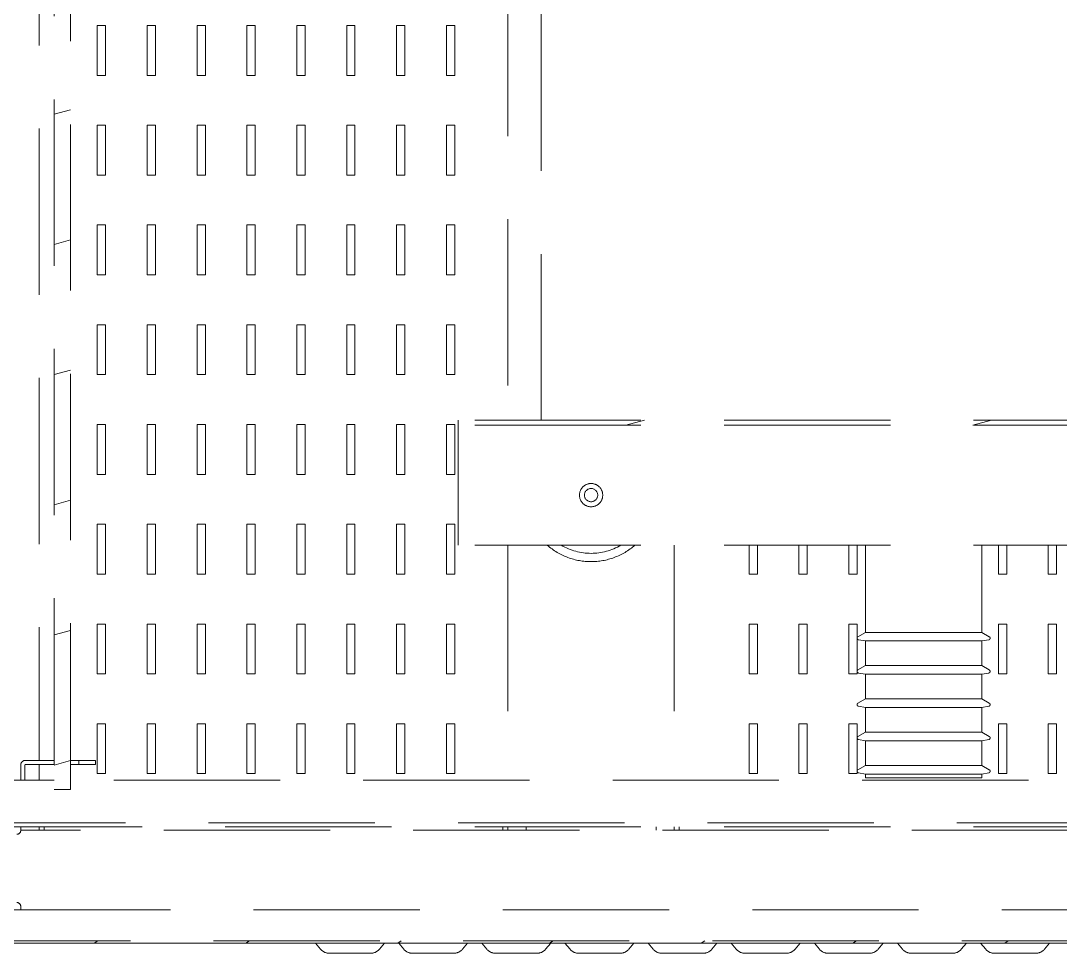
# Model space of a CAD drawing. Extents: x 3213259 to 3716512, y 332899 to 392399.
# Drawn here: x 3510354 to 3511136, y 362632 to 363333 of the extents above; entities that cross this region are included whole.
import ezdxf

# ---------------------------------------------------------------- set-up
doc = ezdxf.new("R2010")
doc.units = 0
doc.header["$LTSCALE"] = 1000
doc.header["$MEASUREMENT"] = 0
doc.linetypes.add('HIDDEN', pattern=[0.375, 0.25, -0.125])
doc.layers.add('02___PRT_ALL_AXES', color=7, linetype='Continuous')

# ---------------------------------------------------------------- blocks, each defined once
blk = doc.blocks.new('接地电阻3')
at = {"color": 5, "linetype": 'HIDDEN', "lineweight": 0, "ltscale": 0.5}
for p, q in [((193295.83, -74484.6), (193292.01, -74489.17)), ((193302.07, -74481.67), (193333.71, -74481.67)), ((193339.95, -74484.6), (193343.77, -74489.17)), ((193358.33, -74484.6), (193354.51, -74489.17)), ((193364.57, -74481.67), (193396.21, -74481.67)), ((193402.45, -74484.6), (193406.27, -74489.17)), ((193420.83, -74484.6), (193417.01, -74489.17)), ((193427.07, -74481.67), (193458.71, -74481.67)), ((193464.95, -74484.6), (193468.77, -74489.17)), ((193483.33, -74484.6), (193479.51, -74489.17)), ((193489.57, -74481.67), (193521.21, -74481.67)), ((193527.45, -74484.6), (193531.27, -74489.17)), ((193545.83, -74484.6), (193542.01, -74489.17)), ((193552.07, -74481.67), (193583.71, -74481.67)), ((193589.95, -74484.6), (193593.77, -74489.17)), ((193608.33, -74484.6), (193604.51, -74489.17)), ((193614.57, -74481.67), (193646.21, -74481.67)), ((193652.45, -74484.6), (193656.27, -74489.17)), ((193670.83, -74484.6), (193667.01, -74489.17)), ((193677.07, -74481.67), (193708.71, -74481.67)), ((193714.95, -74484.6), (193718.77, -74489.17)), ((193733.33, -74484.6), (193729.51, -74489.17)), ((193739.57, -74481.67), (193771.21, -74481.67)), ((193777.45, -74484.6), (193781.27, -74489.17)), ((193795.83, -74484.6), (193792.01, -74489.17)), ((193802.07, -74481.67), (193833.71, -74481.67)), ((193839.95, -74484.6), (193843.77, -74489.17)), ((194136.61, -74489.17), (192636.61, -74489.17)), ((192636.61, -74489.17), (194136.61, -74489.17)), ((194107.89, -74489.17), (192665.39, -74489.17)), ((194107.89, -74489.17), (192665.39, -74489.17)), ((194107.89, -74491.05), (192665.39, -74491.05)), ((194107.89, -74491.05), (192665.39, -74491.05)), ((193322.99, -74491.05), (193325.67, -74489.17)), ((193437.08, -74491.05), (193439.76, -74489.17)), ((193551.17, -74491.05), (193553.85, -74489.17)), ((193665.26, -74491.05), (193667.93, -74489.17)), ((193779.34, -74491.05), (193782.02, -74489.17)), ((193893.43, -74491.05), (193896.11, -74489.17)), ((194007.52, -74491.05), (194010.2, -74489.17)), ((192640.39, -74514.17), (194132.89, -74514.17)), ((194065.39, -74514.17), (194065.39, -74516.67)), ((194111.64, -74514.17), (194065.39, -74514.17)), ((194065.39, -74514.17), (194065.39, -74516.67)), ((192661.64, -74576.67), (194111.64, -74576.67)), ((192674.14, -74579.8), (194099.14, -74579.8)), ((192707.89, -74574.17), (194065.39, -74574.17)), ((193570.39, -74574.17), (193570.39, -74576.67)), ((193574.14, -74574.17), (193574.14, -74576.67)), ((193587.77, -74576.67), (193587.77, -74574.17)), ((193685.51, -74576.67), (193685.51, -74574.17)), ((193699.14, -74576.67), (193699.14, -74574.17)), ((193702.89, -74576.67), (193702.89, -74574.17)), ((194047.89, -74574.17), (194047.89, -74576.67)), ((194051.64, -74574.17), (194051.64, -74576.67)), ((194065.39, -74574.17), (194065.39, -74576.67)), ((194065.39, -74574.17), (194065.39, -74576.67)), ((194065.39, -74576.67), (194111.64, -74576.67)), ((194027.89, -74604.8), (194027.89, -75873.55)), ((194040.39, -74604.8), (194027.89, -74604.8)), ((194040.39, -74604.8), (194027.89, -74604.8)), ((194027.89, -74604.8), (194027.89, -75873.55)), ((194040.39, -75873.55), (194040.39, -74604.8)), ((194040.39, -75873.55), (194040.39, -74604.8)), ((192745.39, -74611.67), (194027.89, -74611.67)), ((193286.64, -74654.17), (193286.64, -74616.67)), ((193286.64, -74616.67), (193292.89, -74616.67)), ((193292.89, -74616.67), (193292.89, -74654.17)), ((193324.14, -74654.17), (193324.14, -74616.67)), ((193324.14, -74616.67), (193330.39, -74616.67)), ((193330.39, -74616.67), (193330.39, -74654.17)), ((193337.67, -74617.32), (193342.89, -74616.4)), ((193342.89, -74613.55), (193342.89, -74616.4)), ((193430.39, -74616.4), (193342.89, -74616.4)), ((193430.39, -74613.55), (193430.39, -74616.4)), ((193435.61, -74617.32), (193430.39, -74616.4)), ((193436.64, -74654.17), (193436.64, -74616.67)), ((193436.64, -74616.67), (193442.89, -74616.67)), ((193442.89, -74616.67), (193442.89, -74654.17)), ((193474.14, -74654.17), (193474.14, -74616.67)), ((193474.14, -74616.67), (193480.39, -74616.67)), ((193480.39, -74616.67), (193480.39, -74654.17)), ((193511.64, -74654.17), (193511.64, -74616.67)), ((193511.64, -74616.67), (193517.89, -74616.67)), ((193517.89, -74616.67), (193517.89, -74654.17)), ((193574.14, -74788.55), (193574.14, -74611.67)), ((193699.14, -74788.55), (193699.14, -74611.67)), ((193739.14, -74654.17), (193739.14, -74616.67)), ((193739.14, -74616.67), (193745.39, -74616.67)), ((193745.39, -74616.67), (193745.39, -74654.17)), ((193776.64, -74654.17), (193776.64, -74616.67)), ((193776.64, -74616.67), (193782.89, -74616.67)), ((193782.89, -74616.67), (193782.89, -74654.17)), ((193814.14, -74654.17), (193814.14, -74616.67)), ((193814.14, -74616.67), (193820.39, -74616.67)), ((193820.39, -74616.67), (193820.39, -74654.17)), ((193851.64, -74654.17), (193851.64, -74616.67)), ((193851.64, -74616.67), (193857.89, -74616.67)), ((193857.89, -74616.67), (193857.89, -74654.17)), ((193889.14, -74654.17), (193889.14, -74616.67)), ((193889.14, -74616.67), (193895.39, -74616.67)), ((193895.39, -74616.67), (193895.39, -74654.17)), ((193926.64, -74654.17), (193926.64, -74616.67)), ((193926.64, -74616.67), (193932.89, -74616.67)), ((193932.89, -74616.67), (193932.89, -74654.17)), ((193964.14, -74654.17), (193964.14, -74616.67)), ((193964.14, -74616.67), (193970.39, -74616.67)), ((193970.39, -74616.67), (193970.39, -74654.17)), ((194001.64, -74654.17), (194001.64, -74616.67)), ((194001.64, -74616.67), (194007.89, -74616.67)), ((194007.89, -74616.67), (194007.89, -74654.17)), ((194040.39, -74611.67), (194099.14, -74611.67)), ((194051.64, -74623.55), (194051.64, -74611.67)), ((194062.26, -74623.17), (194062.26, -74611.67)), ((194065.39, -74623.17), (194065.39, -74611.67)), ((193342.89, -74622.88), (193337.26, -74619.63)), ((193342.89, -74622.88), (193342.89, -74641.4)), ((193430.39, -74622.88), (193342.89, -74622.88)), ((193430.39, -74622.88), (193436.01, -74619.63)), ((193430.39, -74622.88), (193430.39, -74641.4)), ((194009.14, -74626.67), (194009.14, -74623.55)), ((194009.14, -74623.55), (194027.89, -74623.55)), ((194009.14, -74626.67), (194027.89, -74626.67)), ((194021.64, -74626.67), (194021.64, -74623.55)), ((194040.39, -74623.15), (194027.89, -74626.5)), ((194040.39, -74623.55), (194061.89, -74623.55)), ((194040.39, -74626.67), (194061.89, -74626.67)), ((194051.64, -75851.67), (194051.64, -74626.67)), ((193337.67, -74642.32), (193342.89, -74641.4)), ((193430.39, -74641.4), (193342.89, -74641.4)), ((193435.61, -74642.32), (193430.39, -74641.4)), ((193342.89, -74647.88), (193337.26, -74644.63)), ((193342.89, -74647.88), (193342.89, -74666.4)), ((193430.39, -74647.88), (193342.89, -74647.88)), ((193430.39, -74647.88), (193436.01, -74644.63)), ((193430.39, -74647.88), (193430.39, -74666.4)), ((193292.89, -74654.17), (193286.64, -74654.17)), ((193330.39, -74654.17), (193324.14, -74654.17)), ((193442.89, -74654.17), (193436.64, -74654.17)), ((193480.39, -74654.17), (193474.14, -74654.17)), ((193517.89, -74654.17), (193511.64, -74654.17)), ((193745.39, -74654.17), (193739.14, -74654.17)), ((193782.89, -74654.17), (193776.64, -74654.17)), ((193820.39, -74654.17), (193814.14, -74654.17)), ((193857.89, -74654.17), (193851.64, -74654.17)), ((193895.39, -74654.17), (193889.14, -74654.17)), ((193932.89, -74654.17), (193926.64, -74654.17)), ((193970.39, -74654.17), (193964.14, -74654.17)), ((194007.89, -74654.17), (194001.64, -74654.17)), ((193342.89, -74672.88), (193337.26, -74669.63)), ((193337.67, -74667.32), (193342.89, -74666.4)), ((193430.39, -74666.4), (193342.89, -74666.4)), ((193342.89, -74672.88), (193342.89, -74691.4)), ((193430.39, -74672.88), (193342.89, -74672.88)), ((193435.61, -74667.32), (193430.39, -74666.4)), ((193430.39, -74672.88), (193436.01, -74669.63)), ((193430.39, -74672.88), (193430.39, -74691.4)), ((193286.64, -74729.17), (193286.64, -74691.67)), ((193286.64, -74691.67), (193292.89, -74691.67)), ((193292.89, -74691.67), (193292.89, -74729.17)), ((193324.14, -74729.17), (193324.14, -74691.67)), ((193324.14, -74691.67), (193330.39, -74691.67)), ((193330.39, -74691.67), (193330.39, -74729.17)), ((193342.89, -74697.88), (193337.26, -74694.63)), ((193337.67, -74692.32), (193342.89, -74691.4)), ((193430.39, -74691.4), (193342.89, -74691.4)), ((193435.61, -74692.32), (193430.39, -74691.4)), ((193430.39, -74697.88), (193436.01, -74694.63)), ((193436.64, -74729.17), (193436.64, -74691.67)), ((193436.64, -74691.67), (193442.89, -74691.67)), ((193442.89, -74691.67), (193442.89, -74729.17)), ((193474.14, -74729.17), (193474.14, -74691.67)), ((193474.14, -74691.67), (193480.39, -74691.67)), ((193480.39, -74691.67), (193480.39, -74729.17)), ((193511.64, -74729.17), (193511.64, -74691.67)), ((193511.64, -74691.67), (193517.89, -74691.67)), ((193517.89, -74691.67), (193517.89, -74729.17)), ((193739.14, -74729.17), (193739.14, -74691.67)), ((193739.14, -74691.67), (193745.39, -74691.67)), ((193745.39, -74691.67), (193745.39, -74729.17)), ((193776.64, -74729.17), (193776.64, -74691.67)), ((193776.64, -74691.67), (193782.89, -74691.67)), ((193782.89, -74691.67), (193782.89, -74729.17)), ((193814.14, -74729.17), (193814.14, -74691.67)), ((193814.14, -74691.67), (193820.39, -74691.67)), ((193820.39, -74691.67), (193820.39, -74729.17)), ((193851.64, -74729.17), (193851.64, -74691.67)), ((193851.64, -74691.67), (193857.89, -74691.67)), ((193857.89, -74691.67), (193857.89, -74729.17)), ((193889.14, -74729.17), (193889.14, -74691.67)), ((193889.14, -74691.67), (193895.39, -74691.67)), ((193895.39, -74691.67), (193895.39, -74729.17)), ((193926.64, -74729.17), (193926.64, -74691.67)), ((193926.64, -74691.67), (193932.89, -74691.67)), ((193932.89, -74691.67), (193932.89, -74729.17)), ((193964.14, -74729.17), (193964.14, -74691.67)), ((193964.14, -74691.67), (193970.39, -74691.67)), ((193970.39, -74691.67), (193970.39, -74729.17)), ((194001.64, -74729.17), (194001.64, -74691.67)), ((194001.64, -74691.67), (194007.89, -74691.67)), ((194007.89, -74691.67), (194007.89, -74729.17)), ((193342.89, -74697.88), (193342.89, -74716.4)), ((193430.39, -74697.88), (193342.89, -74697.88)), ((193430.39, -74697.88), (193430.39, -74716.4)), ((193342.89, -74722.88), (193337.26, -74719.63)), ((193337.67, -74717.32), (193342.89, -74716.4)), ((193430.39, -74716.4), (193342.89, -74716.4)), ((193435.61, -74717.32), (193430.39, -74716.4)), ((193430.39, -74722.88), (193436.01, -74719.63)), ((193342.89, -74722.88), (193342.89, -74788.55)), ((193430.39, -74722.88), (193342.89, -74722.88)), ((193430.39, -74722.88), (193430.39, -74788.55)), ((194040.39, -74721), (194027.89, -74724.35)), ((193292.89, -74729.17), (193286.64, -74729.17)), ((193330.39, -74729.17), (193324.14, -74729.17)), ((193442.89, -74729.17), (193436.64, -74729.17)), ((193480.39, -74729.17), (193474.14, -74729.17)), ((193517.89, -74729.17), (193511.64, -74729.17)), ((193745.39, -74729.17), (193739.14, -74729.17)), ((193782.89, -74729.17), (193776.64, -74729.17)), ((193820.39, -74729.17), (193814.14, -74729.17)), ((193857.89, -74729.17), (193851.64, -74729.17)), ((193895.39, -74729.17), (193889.14, -74729.17)), ((193932.89, -74729.17), (193926.64, -74729.17)), ((193970.39, -74729.17), (193964.14, -74729.17)), ((194007.89, -74729.17), (194001.64, -74729.17)), ((193286.64, -74788.55), (193286.64, -74766.67)), ((193286.64, -74766.67), (193292.89, -74766.67)), ((193292.89, -74766.67), (193292.89, -74788.55)), ((193324.14, -74788.55), (193324.14, -74766.67)), ((193324.14, -74766.67), (193330.39, -74766.67)), ((193330.39, -74766.67), (193330.39, -74788.55)), ((193436.64, -74788.55), (193436.64, -74766.67)), ((193436.64, -74766.67), (193442.89, -74766.67)), ((193442.89, -74766.67), (193442.89, -74788.55)), ((193474.14, -74788.55), (193474.14, -74766.67)), ((193474.14, -74766.67), (193480.39, -74766.67)), ((193480.39, -74766.67), (193480.39, -74788.55)), ((193511.64, -74788.55), (193511.64, -74766.67)), ((193511.64, -74766.67), (193517.89, -74766.67)), ((193517.89, -74766.67), (193517.89, -74788.55)), ((193739.14, -74804.17), (193739.14, -74766.67)), ((193739.14, -74766.67), (193745.39, -74766.67)), ((193745.39, -74766.67), (193745.39, -74804.17)), ((193776.64, -74804.17), (193776.64, -74766.67)), ((193776.64, -74766.67), (193782.89, -74766.67)), ((193782.89, -74766.67), (193782.89, -74804.17)), ((193814.14, -74804.17), (193814.14, -74766.67)), ((193814.14, -74766.67), (193820.39, -74766.67)), ((193820.39, -74766.67), (193820.39, -74804.17)), ((193851.64, -74804.17), (193851.64, -74766.67)), ((193851.64, -74766.67), (193857.89, -74766.67)), ((193857.89, -74766.67), (193857.89, -74804.17)), ((193889.14, -74804.17), (193889.14, -74766.67)), ((193889.14, -74766.67), (193895.39, -74766.67)), ((193895.39, -74766.67), (193895.39, -74804.17)), ((193926.64, -74804.17), (193926.64, -74766.67)), ((193926.64, -74766.67), (193932.89, -74766.67)), ((193932.89, -74766.67), (193932.89, -74804.17)), ((193964.14, -74804.17), (193964.14, -74766.67)), ((193964.14, -74766.67), (193970.39, -74766.67)), ((193970.39, -74766.67), (193970.39, -74804.17)), ((194001.64, -74804.17), (194001.64, -74766.67)), ((194001.64, -74766.67), (194007.89, -74766.67)), ((194007.89, -74766.67), (194007.89, -74804.17)), ((193036.64, -74788.55), (193736.64, -74788.55)), ((193736.64, -74788.55), (193736.64, -74882.3)), ((193745.39, -74804.17), (193739.14, -74804.17)), ((193782.89, -74804.17), (193776.64, -74804.17)), ((193820.39, -74804.17), (193814.14, -74804.17)), ((193857.89, -74804.17), (193851.64, -74804.17)), ((193895.39, -74804.17), (193889.14, -74804.17)), ((193932.89, -74804.17), (193926.64, -74804.17)), ((193970.39, -74804.17), (193964.14, -74804.17)), ((194007.89, -74804.17), (194001.64, -74804.17)), ((194040.39, -74818.86), (194027.89, -74822.21)), ((193739.14, -74879.17), (193739.14, -74841.67)), ((193739.14, -74841.67), (193745.39, -74841.67)), ((193745.39, -74841.67), (193745.39, -74879.17)), ((193776.64, -74879.17), (193776.64, -74841.67)), ((193776.64, -74841.67), (193782.89, -74841.67)), ((193782.89, -74841.67), (193782.89, -74879.17)), ((193814.14, -74879.17), (193814.14, -74841.67)), ((193814.14, -74841.67), (193820.39, -74841.67)), ((193820.39, -74841.67), (193820.39, -74879.17)), ((193851.64, -74879.17), (193851.64, -74841.67)), ((193851.64, -74841.67), (193857.89, -74841.67)), ((193857.89, -74841.67), (193857.89, -74879.17)), ((193889.14, -74879.17), (193889.14, -74841.67)), ((193889.14, -74841.67), (193895.39, -74841.67)), ((193895.39, -74841.67), (193895.39, -74879.17)), ((193926.64, -74879.17), (193926.64, -74841.67)), ((193926.64, -74841.67), (193932.89, -74841.67)), ((193932.89, -74841.67), (193932.89, -74879.17)), ((193964.14, -74879.17), (193964.14, -74841.67)), ((193964.14, -74841.67), (193970.39, -74841.67)), ((193970.39, -74841.67), (193970.39, -74879.17)), ((194001.64, -74879.17), (194001.64, -74841.67)), ((194001.64, -74841.67), (194007.89, -74841.67)), ((194007.89, -74841.67), (194007.89, -74879.17)), ((193036.64, -74878.55), (193736.64, -74878.55)), ((193036.64, -74878.55), (193736.64, -74878.55)), ((193036.64, -74882.3), (193736.64, -74882.3)), ((193036.64, -74882.3), (193736.64, -74882.3)), ((193349.52, -74878.55), (193335.52, -74882.3)), ((193610.42, -74878.55), (193596.43, -74882.3)), ((193699.14, -75596.05), (193699.14, -74882.3)), ((193736.64, -74878.55), (193736.64, -74882.3)), ((193745.39, -74879.17), (193739.14, -74879.17)), ((193782.89, -74879.17), (193776.64, -74879.17)), ((193820.39, -74879.17), (193814.14, -74879.17)), ((193857.89, -74879.17), (193851.64, -74879.17)), ((193895.39, -74879.17), (193889.14, -74879.17)), ((193932.89, -74879.17), (193926.64, -74879.17)), ((193970.39, -74879.17), (193964.14, -74879.17)), ((194007.89, -74879.17), (194001.64, -74879.17)), ((193739.14, -74954.17), (193739.14, -74916.67)), ((193739.14, -74916.67), (193745.39, -74916.67)), ((193745.39, -74916.67), (193745.39, -74954.17)), ((193776.64, -74954.17), (193776.64, -74916.67)), ((193776.64, -74916.67), (193782.89, -74916.67)), ((193782.89, -74916.67), (193782.89, -74954.17)), ((193814.14, -74954.17), (193814.14, -74916.67)), ((193814.14, -74916.67), (193820.39, -74916.67)), ((193820.39, -74916.67), (193820.39, -74954.17)), ((193851.64, -74954.17), (193851.64, -74916.67)), ((193851.64, -74916.67), (193857.89, -74916.67)), ((193857.89, -74916.67), (193857.89, -74954.17)), ((193889.14, -74954.17), (193889.14, -74916.67)), ((193889.14, -74916.67), (193895.39, -74916.67)), ((193895.39, -74916.67), (193895.39, -74954.17)), ((193926.64, -74954.17), (193926.64, -74916.67)), ((193926.64, -74916.67), (193932.89, -74916.67)), ((193932.89, -74916.67), (193932.89, -74954.17)), ((193964.14, -74954.17), (193964.14, -74916.67)), ((193964.14, -74916.67), (193970.39, -74916.67)), ((193970.39, -74916.67), (193970.39, -74954.17)), ((194001.64, -74954.17), (194001.64, -74916.67)), ((194001.64, -74916.67), (194007.89, -74916.67)), ((194007.89, -74916.67), (194007.89, -74954.17)), ((194040.39, -74916.71), (194027.89, -74920.06)), ((193745.39, -74954.17), (193739.14, -74954.17)), ((193782.89, -74954.17), (193776.64, -74954.17)), ((193820.39, -74954.17), (193814.14, -74954.17)), ((193857.89, -74954.17), (193851.64, -74954.17)), ((193895.39, -74954.17), (193889.14, -74954.17)), ((193932.89, -74954.17), (193926.64, -74954.17)), ((193970.39, -74954.17), (193964.14, -74954.17)), ((194007.89, -74954.17), (194001.64, -74954.17)), ((193739.14, -75029.17), (193739.14, -74991.67)), ((193739.14, -74991.67), (193745.39, -74991.67)), ((193745.39, -74991.67), (193745.39, -75029.17)), ((193776.64, -75029.17), (193776.64, -74991.67)), ((193776.64, -74991.67), (193782.89, -74991.67)), ((193782.89, -74991.67), (193782.89, -75029.17)), ((193814.14, -75029.17), (193814.14, -74991.67)), ((193814.14, -74991.67), (193820.39, -74991.67)), ((193820.39, -74991.67), (193820.39, -75029.17)), ((193851.64, -75029.17), (193851.64, -74991.67)), ((193851.64, -74991.67), (193857.89, -74991.67)), ((193857.89, -74991.67), (193857.89, -75029.17)), ((193889.14, -75029.17), (193889.14, -74991.67)), ((193889.14, -74991.67), (193895.39, -74991.67)), ((193895.39, -74991.67), (193895.39, -75029.17)), ((193926.64, -75029.17), (193926.64, -74991.67)), ((193926.64, -74991.67), (193932.89, -74991.67)), ((193932.89, -74991.67), (193932.89, -75029.17)), ((193964.14, -75029.17), (193964.14, -74991.67)), ((193964.14, -74991.67), (193970.39, -74991.67)), ((193970.39, -74991.67), (193970.39, -75029.17)), ((194001.64, -75029.17), (194001.64, -74991.67)), ((194001.64, -74991.67), (194007.89, -74991.67)), ((194007.89, -74991.67), (194007.89, -75029.17)), ((194040.39, -75014.57), (194027.89, -75017.92)), ((193745.39, -75029.17), (193739.14, -75029.17)), ((193782.89, -75029.17), (193776.64, -75029.17)), ((193820.39, -75029.17), (193814.14, -75029.17)), ((193857.89, -75029.17), (193851.64, -75029.17)), ((193895.39, -75029.17), (193889.14, -75029.17)), ((193932.89, -75029.17), (193926.64, -75029.17)), ((193970.39, -75029.17), (193964.14, -75029.17)), ((194007.89, -75029.17), (194001.64, -75029.17)), ((193739.14, -75104.17), (193739.14, -75066.67)), ((193739.14, -75066.67), (193745.39, -75066.67)), ((193745.39, -75066.67), (193745.39, -75104.17)), ((193776.64, -75104.17), (193776.64, -75066.67)), ((193776.64, -75066.67), (193782.89, -75066.67)), ((193782.89, -75066.67), (193782.89, -75104.17)), ((193814.14, -75104.17), (193814.14, -75066.67)), ((193814.14, -75066.67), (193820.39, -75066.67)), ((193820.39, -75066.67), (193820.39, -75104.17)), ((193851.64, -75104.17), (193851.64, -75066.67)), ((193851.64, -75066.67), (193857.89, -75066.67)), ((193857.89, -75066.67), (193857.89, -75104.17)), ((193889.14, -75104.17), (193889.14, -75066.67)), ((193889.14, -75066.67), (193895.39, -75066.67)), ((193895.39, -75066.67), (193895.39, -75104.17)), ((193926.64, -75104.17), (193926.64, -75066.67)), ((193926.64, -75066.67), (193932.89, -75066.67)), ((193932.89, -75066.67), (193932.89, -75104.17)), ((193964.14, -75104.17), (193964.14, -75066.67)), ((193964.14, -75066.67), (193970.39, -75066.67)), ((193970.39, -75066.67), (193970.39, -75104.17)), ((194001.64, -75104.17), (194001.64, -75066.67)), ((194001.64, -75066.67), (194007.89, -75066.67)), ((194007.89, -75066.67), (194007.89, -75104.17)), ((193745.39, -75104.17), (193739.14, -75104.17)), ((193782.89, -75104.17), (193776.64, -75104.17)), ((193820.39, -75104.17), (193814.14, -75104.17)), ((193857.89, -75104.17), (193851.64, -75104.17)), ((193895.39, -75104.17), (193889.14, -75104.17)), ((193932.89, -75104.17), (193926.64, -75104.17)), ((193970.39, -75104.17), (193964.14, -75104.17)), ((194007.89, -75104.17), (194001.64, -75104.17)), ((194040.39, -75112.42), (194027.89, -75115.77)), ((193739.14, -75179.17), (193739.14, -75141.67)), ((193739.14, -75141.67), (193745.39, -75141.67)), ((193745.39, -75141.67), (193745.39, -75179.17)), ((193776.64, -75179.17), (193776.64, -75141.67)), ((193776.64, -75141.67), (193782.89, -75141.67)), ((193782.89, -75141.67), (193782.89, -75179.17)), ((193814.14, -75179.17), (193814.14, -75141.67)), ((193814.14, -75141.67), (193820.39, -75141.67)), ((193820.39, -75141.67), (193820.39, -75179.17)), ((193851.64, -75179.17), (193851.64, -75141.67)), ((193851.64, -75141.67), (193857.89, -75141.67)), ((193857.89, -75141.67), (193857.89, -75179.17)), ((193889.14, -75179.17), (193889.14, -75141.67)), ((193889.14, -75141.67), (193895.39, -75141.67)), ((193895.39, -75141.67), (193895.39, -75179.17)), ((193926.64, -75179.17), (193926.64, -75141.67)), ((193926.64, -75141.67), (193932.89, -75141.67)), ((193932.89, -75141.67), (193932.89, -75179.17)), ((193964.14, -75179.17), (193964.14, -75141.67)), ((193964.14, -75141.67), (193970.39, -75141.67)), ((193970.39, -75141.67), (193970.39, -75179.17)), ((194001.64, -75179.17), (194001.64, -75141.67)), ((194001.64, -75141.67), (194007.89, -75141.67)), ((194007.89, -75141.67), (194007.89, -75179.17)), ((193745.39, -75179.17), (193739.14, -75179.17)), ((193782.89, -75179.17), (193776.64, -75179.17)), ((193820.39, -75179.17), (193814.14, -75179.17)), ((193857.89, -75179.17), (193851.64, -75179.17)), ((193895.39, -75179.17), (193889.14, -75179.17)), ((193932.89, -75179.17), (193926.64, -75179.17)), ((193970.39, -75179.17), (193964.14, -75179.17)), ((194007.89, -75179.17), (194001.64, -75179.17))]:
    blk.add_line(p, q, dxfattribs=at)
blk.add_circle((193636.64, -74826.05), 5, dxfattribs=at)
for centre, radius, start, end in [((193302.07, -74489.8), 8.12, 90, 140.19443), ((193333.71, -74489.8), 8.12, 39.80557, 90), ((193364.57, -74489.8), 8.12, 90, 140.19443), ((193396.21, -74489.8), 8.12, 39.80557, 90), ((193427.07, -74489.8), 8.12, 90, 140.19443), ((193458.71, -74489.8), 8.12, 39.80557, 90), ((193489.57, -74489.8), 8.12, 90, 140.19443), ((193521.21, -74489.8), 8.12, 39.80557, 90), ((193552.07, -74489.8), 8.12, 90, 140.19443), ((193583.71, -74489.8), 8.12, 39.80557, 90), ((193614.57, -74489.8), 8.12, 90, 140.19443), ((193646.21, -74489.8), 8.12, 39.80557, 90), ((193677.07, -74489.8), 8.12, 90, 140.19443), ((193708.71, -74489.8), 8.12, 39.80557, 90), ((193739.57, -74489.8), 8.12, 90, 140.19443), ((193771.21, -74489.8), 8.12, 39.80557, 90), ((193802.07, -74489.8), 8.12, 90, 140.19443), ((193833.71, -74489.8), 8.12, 39.80557, 90), ((194068.51, -74516.67), 3.12, 180, 265.15717), ((194068.51, -74574.17), 3.12, 94.84283, 180), ((193337.89, -74618.55), 1.25, 100, 240), ((193435.39, -74618.55), 1.25, 300, 80), ((194061.89, -74623.17), 0.375, 270, 0), ((194061.89, -74623.17), 3.5, 270, 0), ((193337.89, -74643.55), 1.25, 100, 240), ((193435.39, -74643.55), 1.25, 300, 80), ((193337.89, -74668.55), 1.25, 100, 240), ((193435.39, -74668.55), 1.25, 300, 80), ((193337.89, -74693.55), 1.25, 100, 240), ((193435.39, -74693.55), 1.25, 300, 80), ((193337.89, -74718.55), 1.25, 100, 240), ((193435.39, -74718.55), 1.25, 300, 80), ((193636.64, -74826.05), 50, 48.70176, 131.29824)]:
    blk.add_arc(centre, radius, start, end, dxfattribs=at)
for points, start_tangent, end_tangent in [([(194065.39, -74516.67), (194065.39, -74516.74), (194065.39, -74516.81), (194065.4, -74516.87), (194065.4, -74516.94), (194065.41, -74517.01), (194065.42, -74517.08), (194065.43, -74517.15), (194065.44, -74517.22), (194065.45, -74517.28), (194065.46, -74517.35), (194065.48, -74517.42), (194065.5, -74517.49), (194065.52, -74517.56), (194065.54, -74517.63), (194065.56, -74517.7), (194065.59, -74517.77), (194065.61, -74517.84), (194065.64, -74517.91), (194065.67, -74517.97), (194065.7, -74518.04), (194065.74, -74518.11), (194065.77, -74518.17), (194065.81, -74518.24), (194065.85, -74518.3), (194065.89, -74518.37), (194065.93, -74518.43), (194065.97, -74518.49), (194066.02, -74518.55), (194066.07, -74518.61), (194066.11, -74518.67), (194066.16, -74518.73), (194066.21, -74518.79), (194066.27, -74518.84), (194066.32, -74518.9), (194066.37, -74518.95), (194066.43, -74519), (194066.49, -74519.05), (194066.55, -74519.1), (194066.6, -74519.15), (194066.66, -74519.19), (194066.73, -74519.24), (194066.79, -74519.28), (194066.85, -74519.32), (194066.91, -74519.36), (194066.98, -74519.4), (194067.04, -74519.43), (194067.11, -74519.46), (194067.18, -74519.5), (194067.24, -74519.53), (194067.31, -74519.56), (194067.38, -74519.58), (194067.44, -74519.61), (194067.51, -74519.63), (194067.58, -74519.65), (194067.65, -74519.68), (194067.71, -74519.69), (194067.78, -74519.71), (194067.85, -74519.73), (194067.92, -74519.74), (194067.98, -74519.75), (194068.05, -74519.76), (194068.12, -74519.77), (194068.18, -74519.78), (194068.25, -74519.79)], (0, -1), (0.99643, -0.084423)), ([(194068.25, -74571.06), (194068.18, -74571.07), (194068.12, -74571.07), (194068.05, -74571.08), (194067.98, -74571.09), (194067.92, -74571.11), (194067.85, -74571.12), (194067.78, -74571.14), (194067.71, -74571.15), (194067.65, -74571.17), (194067.58, -74571.19), (194067.51, -74571.21), (194067.44, -74571.24), (194067.38, -74571.26), (194067.31, -74571.29), (194067.24, -74571.32), (194067.18, -74571.35), (194067.11, -74571.38), (194067.04, -74571.42), (194066.98, -74571.45), (194066.91, -74571.49), (194066.85, -74571.53), (194066.79, -74571.57), (194066.73, -74571.61), (194066.66, -74571.65), (194066.6, -74571.7), (194066.55, -74571.75), (194066.49, -74571.8), (194066.43, -74571.85), (194066.37, -74571.9), (194066.32, -74571.95), (194066.27, -74572), (194066.21, -74572.06), (194066.16, -74572.12), (194066.11, -74572.17), (194066.07, -74572.23), (194066.02, -74572.29), (194065.97, -74572.35), (194065.93, -74572.42), (194065.89, -74572.48), (194065.85, -74572.54), (194065.81, -74572.61), (194065.77, -74572.67), (194065.74, -74572.74), (194065.7, -74572.81), (194065.67, -74572.87), (194065.64, -74572.94), (194065.61, -74573.01), (194065.59, -74573.08), (194065.56, -74573.15), (194065.54, -74573.22), (194065.52, -74573.28), (194065.5, -74573.35), (194065.48, -74573.42), (194065.46, -74573.49), (194065.45, -74573.56), (194065.44, -74573.63), (194065.43, -74573.7), (194065.42, -74573.77), (194065.41, -74573.84), (194065.4, -74573.91), (194065.4, -74573.97), (194065.39, -74574.04), (194065.39, -74574.11), (194065.39, -74574.17)], (-0.99643, -0.084423), (0, -1))]:
    blk.add_spline(points, degree=3, dxfattribs=dict(at, start_tangent=start_tangent, end_tangent=end_tangent))
at = {"layer": '02___PRT_ALL_AXES', "color": 5, "linetype": 'HIDDEN', "lineweight": 0, "ltscale": 0.5}
for p, q in [((193342.89, -74613.55), (193342.89, -74616.4)), ((193430.39, -74613.55), (193342.89, -74613.55)), ((193430.39, -74613.55), (193430.39, -74616.4)), ((193342.89, -74622.88), (193342.89, -74641.4)), ((193430.39, -74622.88), (193430.39, -74641.4)), ((193342.89, -74647.88), (193342.89, -74666.4)), ((193430.39, -74647.88), (193430.39, -74666.4)), ((193342.89, -74672.88), (193342.89, -74691.4)), ((193430.39, -74672.88), (193430.39, -74691.4)), ((193342.89, -74697.88), (193342.89, -74716.4)), ((193430.39, -74697.88), (193430.39, -74716.4)), ((193342.89, -74722.88), (193342.89, -74788.55)), ((193430.39, -74722.88), (193430.39, -74788.55)), ((193674.14, -74882.3), (193674.14, -75596.05))]:
    blk.add_line(p, q, dxfattribs=at)
blk.add_circle((193636.64, -74826.05), 8.75, dxfattribs=at)
blk.add_arc((193636.64, -74826.05), 43.75, 59.1713, 120.8287, dxfattribs=at)
blk = doc.blocks.new('A$C7E8A31B8')
at = {"color": 5, "rotation": 180}
blk.add_blockref('接地电阻3', (193836.63, -73997.62), dxfattribs=at)

msp = doc.modelspace()

# ---------------------------------------------------------------- block references
msp.add_blockref('A$C7E8A31B8', (3510582.884, 362148.196))

doc.saveas('drawing.dxf')
